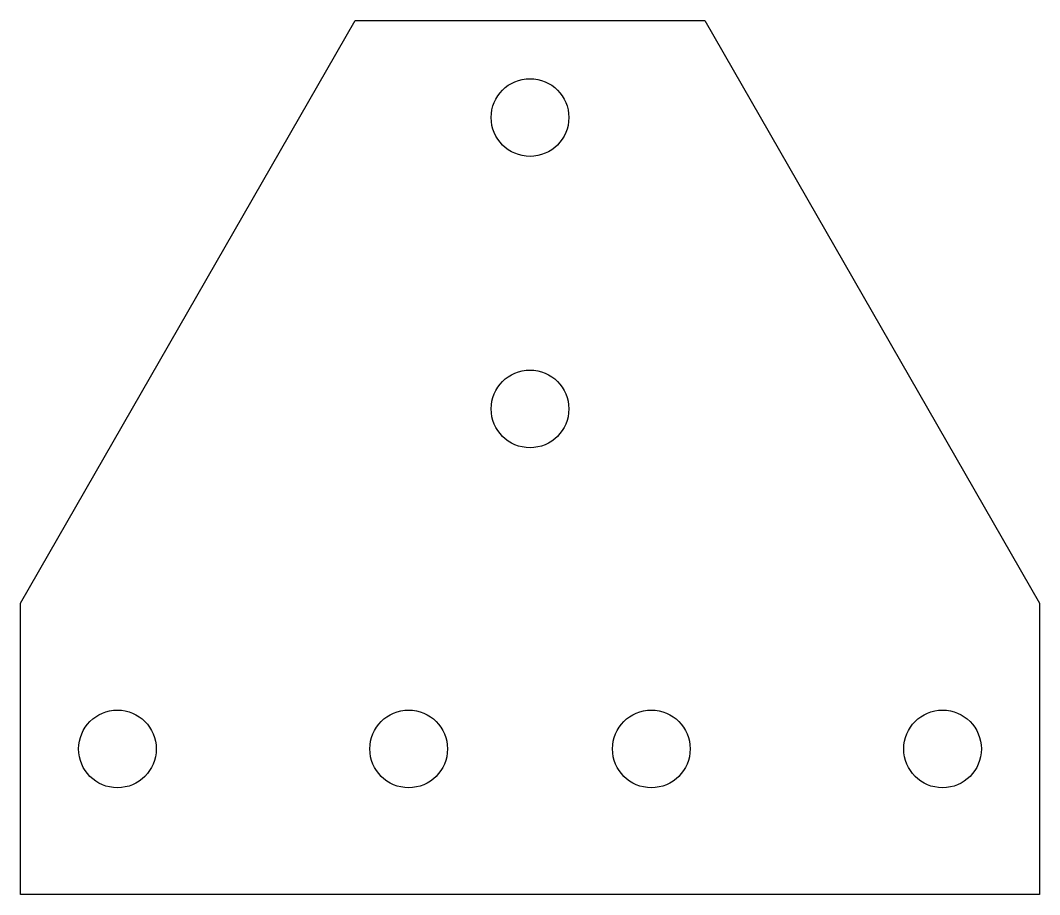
# Model space of a CAD drawing. Extents: x -53 to 52, y -40 to 50.
import ezdxf

# ---------------------------------------------------------------- set-up
doc = ezdxf.new("R2010")
doc.units = 0
doc.layers.add('VISIBLE', color=7, linetype='CONTINUOUS')

msp = doc.modelspace()

# ---------------------------------------------------------------- linework, layer by layer
at = {"layer": 'VISIBLE'}
for p, q in [((-52.5, -10), (-18, 50)), ((-18, 50), (18, 50)), ((18, 50), (52.5, -10)), ((-52.5, -40), (-52.5, -10)), ((52.5, -10), (52.5, -40)), ((52.5, -40), (-52.5, -40))]:
    msp.add_line(p, q, dxfattribs=at)
for centre in [(0, 40), (0, 10), (12.5, -25), (42.5, -25), (-42.5, -25), (-12.5, -25)]:
    msp.add_circle(centre, 4, dxfattribs=at)

doc.saveas('drawing.dxf')
